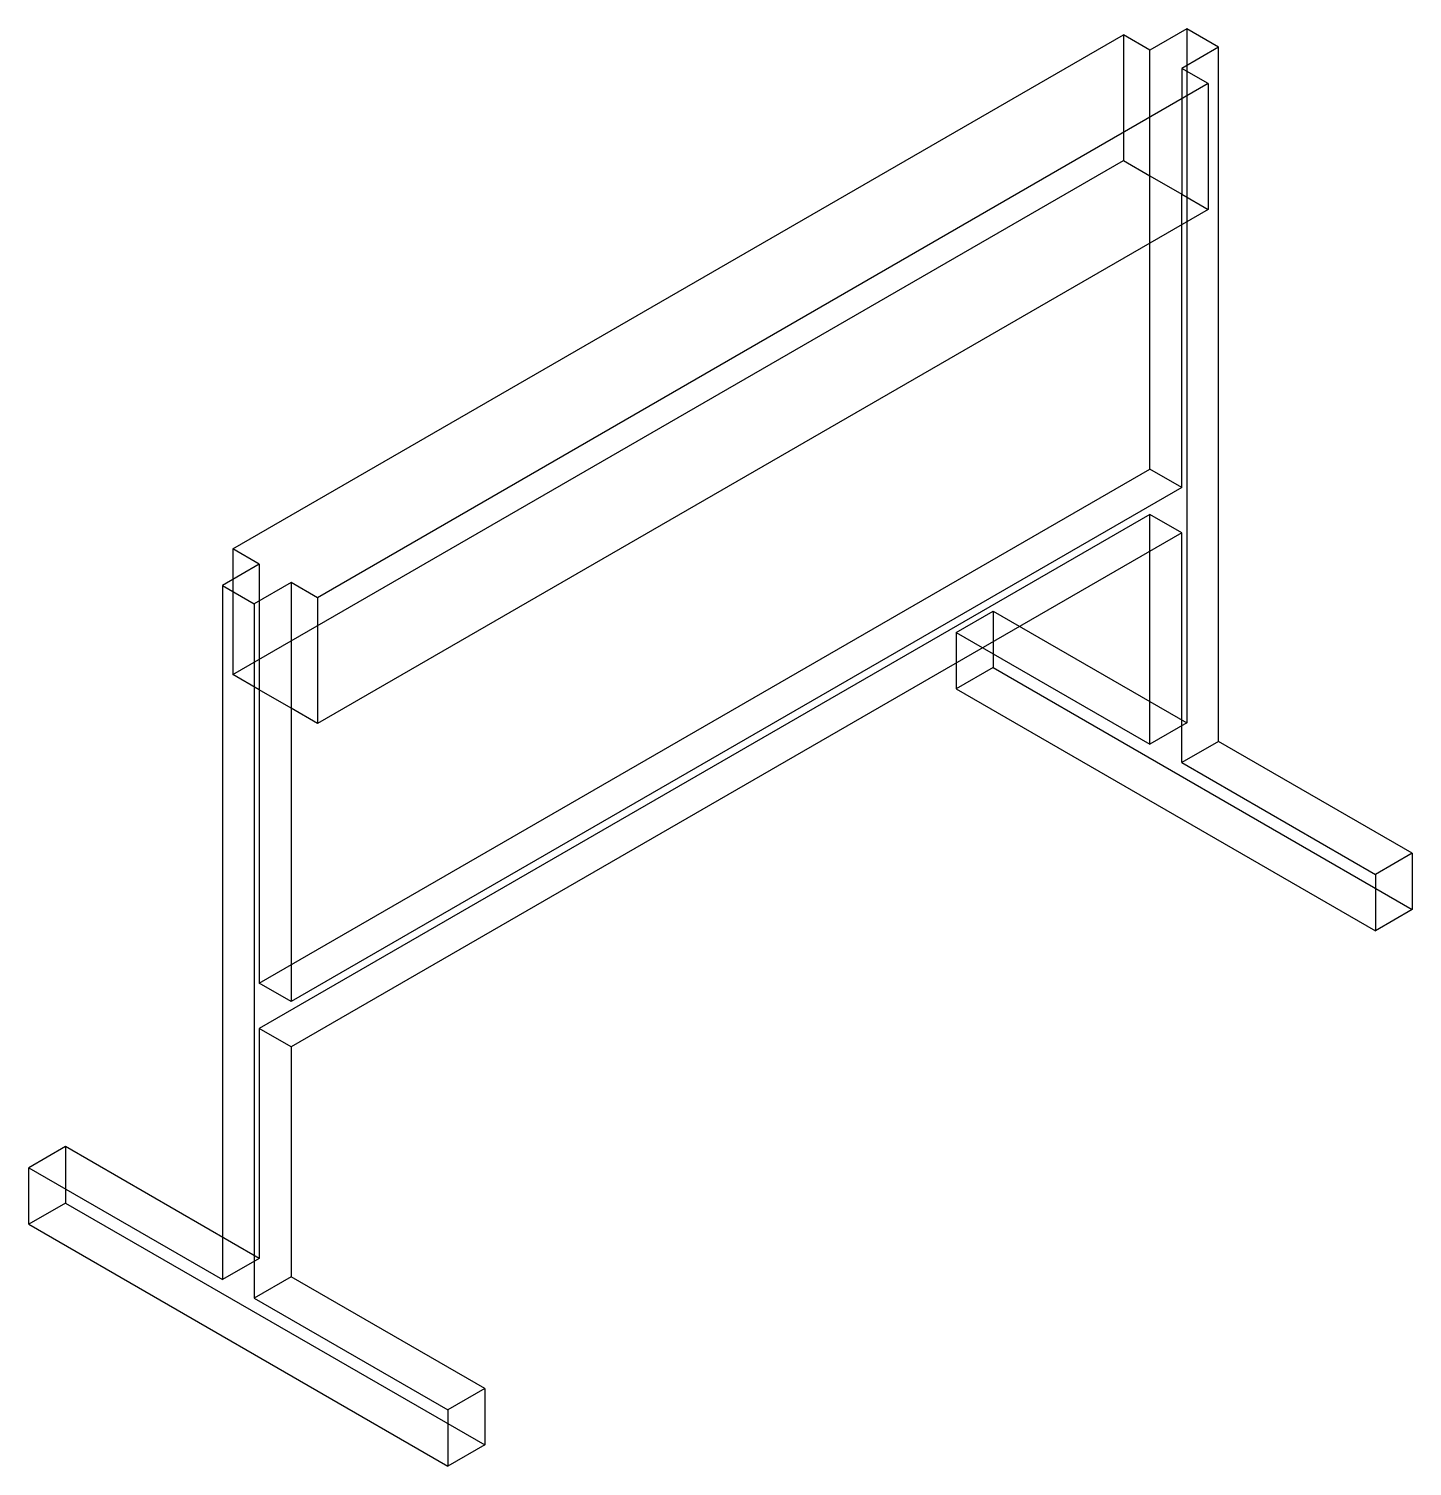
# Model space of a CAD drawing. Extents: x 9 to 428, y -83 to 352.
import ezdxf

# ---------------------------------------------------------------- set-up
doc = ezdxf.new("R2010")
doc.units = 0
doc.header["$MEASUREMENT"] = 0
doc.layers.get('0').update_dxf_attribs({"linetype": 'CONTINUOUS'})
doc.layers.add('1', color=7, linetype='CONTINUOUS')

msp = doc.modelspace()

# ---------------------------------------------------------------- linework, layer by layer
at = {"color": 7}
for p, q in [((70.60275, 194.966133), (340.238836, 350.6406)), ((340.238836, 350.6406), (340.238836, 312.560316)), ((348.224428, 346.030117), (340.238836, 350.6406)), ((359.386656, 352.474632), (348.224428, 346.030117)), ((359.386656, 352.474632), (359.386654, 142.263929)), ((369.027661, 346.908395), (359.386656, 352.474632)), ((369.027661, 346.908395), (357.865433, 340.463879)), ((369.027659, 136.697689), (369.027661, 346.908395)), ((365.851025, 335.853396), (357.865433, 340.463879)), ((365.851025, 335.853396), (96.214939, 180.178929)), ((365.851025, 335.853396), (365.851025, 297.773112)), ((70.60275, 156.885849), (340.238836, 312.560316)), ((340.238836, 312.560316), (348.224428, 307.949833)), ((348.224427, 219.135999), (348.224428, 307.949833)), ((357.865433, 213.569761), (357.865433, 302.383596)), ((365.851025, 297.773112), (96.214939, 142.098645)), ((78.588342, 63.461531), (348.224427, 219.135999)), ((357.865433, 213.569761), (348.224427, 219.135999)), ((357.865433, 213.569761), (88.229347, 57.895295)), ((348.224427, 205.405379), (78.588342, 49.730912)), ((348.224426, 135.81941), (348.224427, 205.405379)), ((357.865433, 199.839142), (348.224427, 205.405379)), ((357.865433, 199.839142), (88.229347, 44.164675)), ((357.865433, 130.253173), (357.865433, 199.839142)), ((78.588342, 190.35565), (70.60275, 194.966133)), ((70.60275, 194.966133), (70.60275, 156.885849)), ((78.588342, 190.35565), (67.426114, 183.911135)), ((78.588342, 190.35565), (78.588342, 152.275365)), ((67.426114, 183.911135), (77.06712, 178.344898)), ((67.426114, 183.911135), (67.426114, -26.29957)), ((88.229347, 184.789413), (77.06712, 178.344898)), ((96.214939, 180.178929), (88.229347, 184.789413)), ((88.229347, 184.789413), (88.229347, 146.709129)), ((96.214939, 180.178929), (96.214939, 142.098645)), ((77.06712, 178.344898), (77.06712, -31.865805)), ((289.600931, 169.665703), (300.763159, 176.110218)), ((300.763159, 176.110218), (300.763159, 159.009738)), ((300.763159, 176.110218), (359.386654, 142.263929)), ((289.600931, 169.665703), (289.600931, 152.565223)), ((289.600931, 169.665703), (348.224426, 135.81941)), ((300.763159, 159.009738), (289.600931, 152.565223)), ((300.763159, 159.009738), (427.651156, 85.750919)), ((289.600931, 152.565223), (416.488929, 79.306404)), ((96.214939, 142.098645), (88.229347, 146.709129)), ((359.386654, 142.263929), (348.224426, 135.81941)), ((369.027659, 136.697689), (357.865433, 130.253173)), ((427.651156, 102.851399), (369.027659, 136.697689)), ((357.865433, 130.253173), (416.488929, 96.406884)), ((427.651156, 102.851399), (416.488929, 96.406884)), ((427.651156, 102.851399), (427.651156, 85.750919)), ((416.488929, 96.406884), (416.488929, 79.306404)), ((427.651156, 85.750919), (416.488929, 79.306404)), ((88.229347, 57.895295), (78.588342, 63.461531)), ((88.229347, 44.164675), (78.588342, 49.730912)), ((78.588342, 49.730912), (78.588342, -19.855055)), ((88.229347, 44.164675), (88.229347, -25.42129)), ((19.964846, 13.991236), (19.964846, -3.109243)), ((78.588342, -19.855055), (19.964846, 13.991236)), ((8.802618, 7.546722), (67.426114, -26.29957)), ((19.964846, -3.109243), (8.802618, -9.553758)), ((19.964846, -3.109243), (146.852843, -76.368062)), ((8.802618, -9.553758), (135.690616, -82.812577)), ((78.588342, -19.855055), (67.426114, -26.29957)), ((88.229347, -25.42129), (77.06712, -31.865805)), ((146.852843, -59.267582), (88.229347, -25.42129)), ((77.06712, -31.865805), (135.690616, -65.712097)), ((146.852843, -59.267582), (135.690616, -65.712097)), ((146.852843, -59.267582), (146.852843, -76.368062)), ((135.690616, -65.712097), (135.690616, -82.812577)), ((146.852843, -76.368062), (135.690616, -82.812577))]:
    msp.add_line(p, q, dxfattribs=at)
msp.add_line((19.964846, 13.991236), (8.802618, 7.546722))
at = {"linetype": 'Continuous'}
msp.add_line((8.802618, -9.553758), (8.802618, 7.546722), dxfattribs=at)
at = {"layer": '1', "color": 7}
for p, q in [((348.224428, 307.949833), (348.224428, 346.030117)), ((357.865433, 340.463879), (357.865433, 302.383596)), ((348.224428, 307.949833), (357.865433, 302.383596)), ((357.865433, 302.383596), (365.851025, 297.773112)), ((78.588342, 152.275365), (70.60275, 156.885849)), ((88.229347, 146.709129), (78.588342, 152.275365)), ((78.588342, 152.275365), (78.588342, 63.461531)), ((88.229347, 146.709129), (88.229347, 57.895295))]:
    msp.add_line(p, q, dxfattribs=at)

doc.saveas('drawing.dxf')
